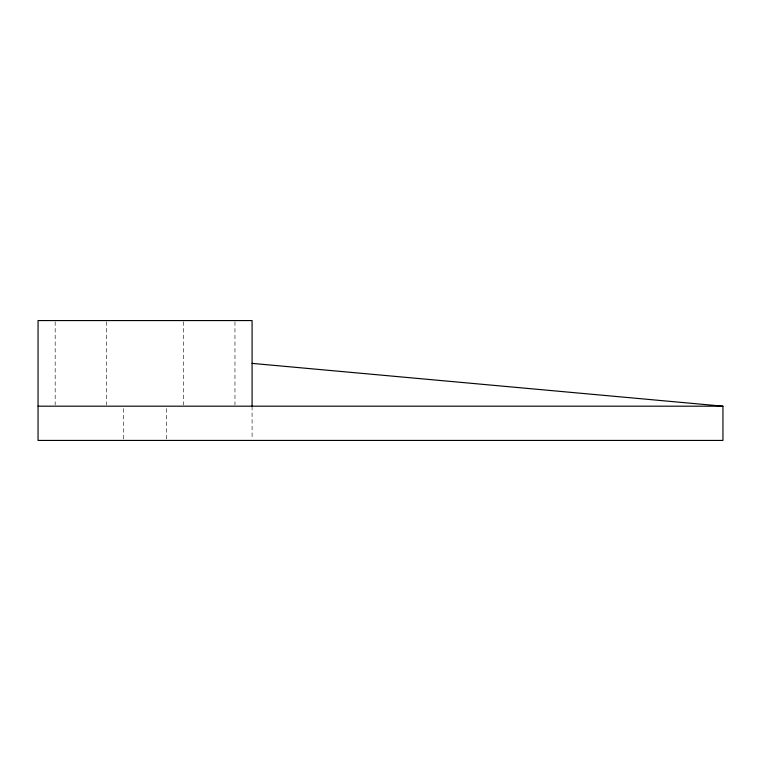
<?xml version="1.0" encoding="UTF-8"?>
<svg xmlns="http://www.w3.org/2000/svg" width="761" height="761" viewBox="0 0 761 761"><rect width="100%" height="100%" fill="white"/><g stroke="black" fill="none" stroke-linecap="round" stroke-linejoin="round"><path stroke-width="0.57" stroke-dasharray="3.81 2.85" d="M252.081 406.184L252.081 439.249M234.959 321.741L234.959 405.014M183.591 321.741L183.591 405.014M166.469 408.543L166.469 439.249M123.663 408.543L123.663 439.249M106.54 321.741L106.54 405.014M55.172 321.741L55.172 405.014"/><path stroke-width="1.14" d="M38.05 406.184L722.95 406.184L722.95 440.429L38.05 440.429L38.05 320.571L252.081 320.571L252.081 406.184M252.081 363.377L722.95 406.184"/></g></svg>
